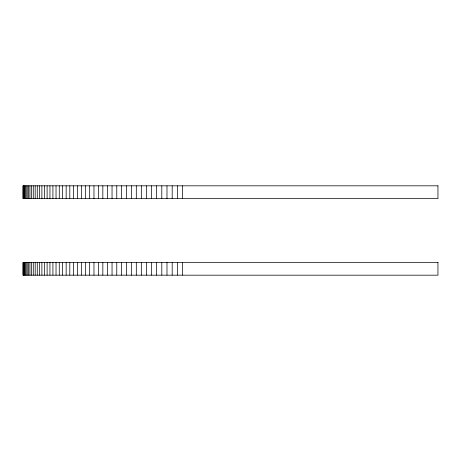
<?xml version="1.0" encoding="UTF-8"?>
<svg xmlns="http://www.w3.org/2000/svg" width="461" height="461" viewBox="0 0 461 461"><rect width="100%" height="100%" fill="white"/><g stroke="black" fill="none" stroke-linecap="round" stroke-linejoin="round"><path stroke-width="0.69" d="M182.625 185.818L182.625 198.587M182.625 262.413L182.625 275.182M177.404 185.818L177.404 198.587M177.404 262.413L177.404 275.182M172.189 185.818L172.189 198.587M172.189 262.413L172.189 275.182M166.986 185.818L166.986 198.587M166.986 262.413L166.986 275.182M161.799 185.818L161.799 198.587M161.799 262.413L161.799 275.182M156.631 185.818L156.631 198.587M156.631 262.413L156.631 275.182M151.496 185.818L151.496 198.587M151.496 262.413L151.496 275.182M146.391 185.818L146.391 198.587M146.391 262.413L146.391 275.182M141.325 185.818L141.325 198.587M141.325 262.413L141.325 275.182M136.306 185.818L136.306 198.587M136.306 262.413L136.306 275.182M131.333 185.818L131.333 198.587M131.333 262.413L131.333 275.182M126.418 185.818L126.418 198.587M126.418 262.413L126.418 275.182M121.56 185.818L121.56 198.587M121.56 262.413L121.56 275.182M116.766 185.818L116.766 198.587M116.766 262.413L116.766 275.182M112.046 185.818L112.046 198.587M112.046 262.413L112.046 275.182M107.401 185.818L107.401 198.587M107.401 262.413L107.401 275.182M102.838 185.818L102.838 198.587M102.838 262.413L102.838 275.182M98.36 185.818L98.36 198.587M98.36 262.413L98.36 275.182M93.969 185.818L93.969 198.587M93.969 262.413L93.969 275.182M89.676 185.818L89.676 198.587M89.676 262.413L89.676 275.182M85.481 185.818L85.481 198.587M85.481 262.413L85.481 275.182M81.39 185.818L81.39 198.587M81.39 262.413L81.39 275.182M77.413 185.818L77.413 198.587M77.413 262.413L77.413 275.182M73.541 185.818L73.541 198.587M73.541 262.413L73.541 275.182M69.79 185.818L69.79 198.587M69.79 262.413L69.79 275.182M66.159 185.818L66.159 198.587M66.159 262.413L66.159 275.182M62.65 185.818L62.65 198.587M62.65 262.413L62.65 275.182M59.273 185.818L59.273 198.587M59.273 262.413L59.273 275.182M56.029 185.818L56.029 198.587M56.029 262.413L56.029 275.182M52.917 185.818L52.917 198.587M52.917 262.413L52.917 275.182M49.944 185.818L49.944 198.587M49.944 262.413L49.944 275.182M47.114 185.818L47.114 198.587M47.114 262.413L47.114 275.182M44.429 185.818L44.429 198.587M44.429 262.413L44.429 275.182M41.893 185.818L41.893 198.587M41.893 262.413L41.893 275.182M39.508 185.818L39.508 198.587M39.508 262.413L39.508 275.182M37.272 185.818L37.272 198.587M37.272 262.413L37.272 275.182M35.197 185.818L35.197 198.587M35.197 262.413L35.197 275.182M33.278 185.818L33.278 198.587M33.278 262.413L33.278 275.182M31.521 185.818L31.521 198.587M31.521 262.413L31.521 275.182M29.919 185.818L29.919 198.587M29.919 262.413L29.919 275.182M28.49 185.818L28.49 198.587M28.49 262.413L28.49 275.182M27.216 185.818L27.216 198.587M27.216 262.413L27.216 275.182M26.116 185.818L26.116 198.587M26.116 262.413L26.116 275.182M25.182 185.818L25.182 198.587M25.182 262.413L25.182 275.182M24.416 185.818L24.416 198.587M24.416 262.413L24.416 275.182M23.816 185.818L23.816 198.587M23.816 262.413L23.816 275.182M23.39 185.818L23.39 198.587M23.39 262.413L23.39 275.182M23.136 185.818L23.136 198.587M23.136 262.413L23.136 275.182M437.95 185.818L23.05 185.818L23.05 198.587L437.95 198.587L437.95 185.818M437.95 262.413L23.05 262.413L23.05 275.182L437.95 275.182L437.95 262.413"/></g></svg>
